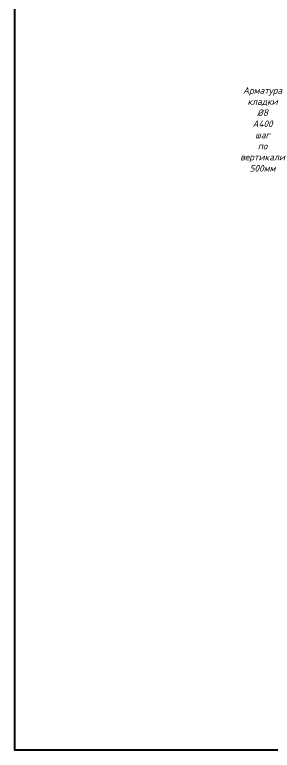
# Model space of a CAD drawing. Header units: millimetres. Extents: x -69292 to 68568, y 17750 to 120236.
# Drawn here: x 13723 to 14688, y 37576 to 40334 of the extents above; entities that cross this region are included whole.
import ezdxf
from ezdxf import colors
from ezdxf.entities.mleader import LeaderData, LeaderLine
from ezdxf.math import Vec2, Vec3

# ---------------------------------------------------------------- set-up
doc = ezdxf.new("R2010")
doc.units = ezdxf.units.MM
doc.layers.get('0').update_dxf_attribs({"lineweight": 5})
doc.layers.add('#Выноски', color=7, linetype='Continuous', lineweight=15)
doc.styles.add('STEP PR', font='isocpeui.ttf')

# ---------------------------------------------------------------- blocks, each defined once
blk = doc.blocks.new('_None')

msp = doc.modelspace()

# ---------------------------------------------------------------- linework, layer by layer
at = {"color": 3, "lineweight": 40}
msp.add_lwpolyline([(13722.6, 44882.4), (24318.1, 44882.4), (24318.1, 37576), (13722.6, 37576)], close=True, dxfattribs=at)

# ---------------------------------------------------------------- leaders
at = {"layer": '#Выноски'}
ml = msp.add_multileader_mtext('Standard', dxfattribs=at)
ml.set_content('{\\H0.83333x;Арматура кладки\\P%%C8 А400 \\Pшаг по вертикали 500мм}', color=256, style='STEP PR')
ml.set_leader_properties(color=256, linetype='ByLayer', lineweight=-1)
ml.set_arrow_properties(name='NONE')
ml.build(insert=Vec2(0, 0))
ml.multileader.update_dxf_attribs({"text_left_attachment_type": 6, "text_right_attachment_type": 6, "dogleg_length": 0, "arrow_head_size": 30, "scale": 0.1})
ctx = ml.context
ctx.base_point, ctx.scale, ctx.char_height, ctx.arrow_head_size, ctx.landing_gap_size, ctx.plane_origin = Vec3(14433.3, 40024.9), 0.1, 30, 30, 12.5, Vec3(17088.5, 39253.2)
ctx.left_attachment, ctx.right_attachment, ctx.text_align_type = 6, 6, 1
notes = []
notes.append((ctx, [(1, (1, 1, 0), (14869.5, 40024.9), (-1, 0), 0, [(1, [(14965.1, 40024.9)], 0, [])])]))
ctx.mtext.insert, ctx.mtext.rotation, ctx.mtext.width, ctx.mtext.defined_height, ctx.mtext.alignment, ctx.mtext.flow_direction = Vec3(14651.4, 40062.4), 6.283185, 445.167, 220, 2, 5
for ctx, leaders in notes:
    for number, flags, end, landing, length, lines in leaders:
        leader = LeaderData()
        leader.index, (leader.has_last_leader_line, leader.has_dogleg_vector, leader.attachment_direction) = number, flags
        leader.last_leader_point, leader.dogleg_vector, leader.dogleg_length = Vec3(end), Vec3(landing), length
        for number, points, colour, breaks in lines:
            line = LeaderLine()
            line.index, line.vertices, line.color, line.breaks = number, Vec3.list(points), colors.encode_raw_color(colour), breaks
            leader.lines.append(line)
        ctx.leaders.append(leader)

doc.saveas('drawing.dxf')
